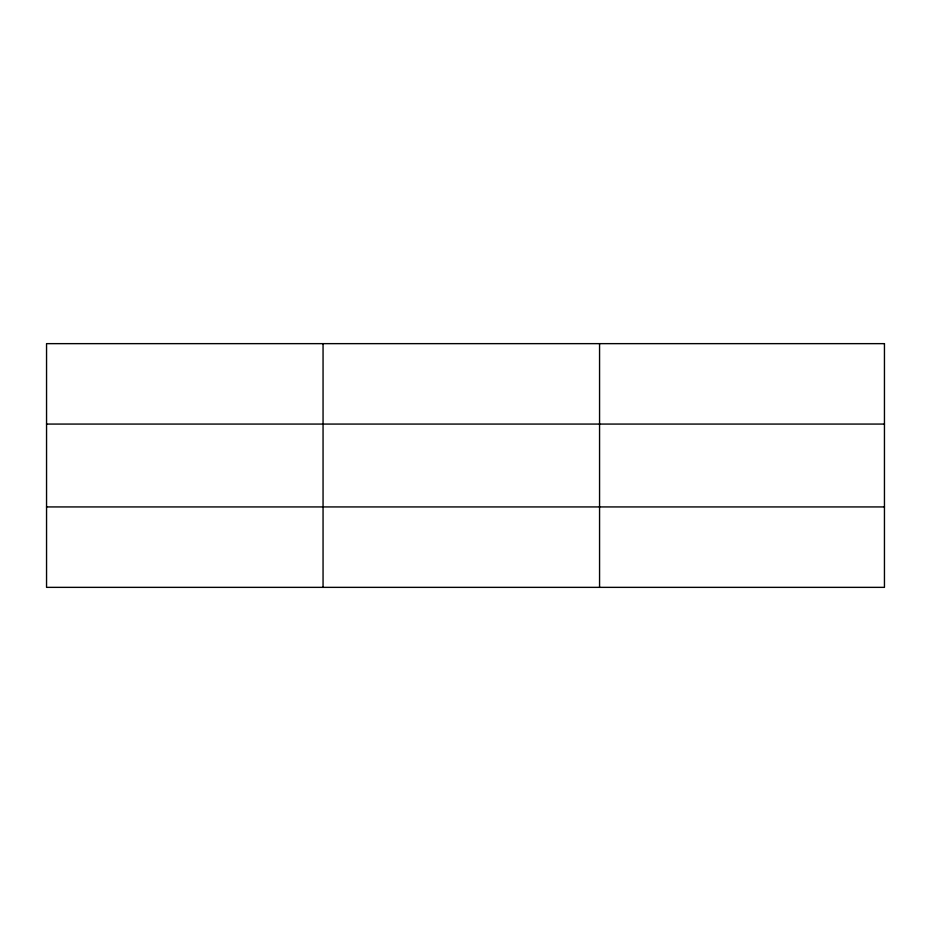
<?xml version="1.0" encoding="UTF-8"?>
<svg xmlns="http://www.w3.org/2000/svg" width="931" height="931" viewBox="0 0 931 931"><rect width="100%" height="100%" fill="white"/><g stroke="black" fill="none" stroke-linecap="round" stroke-linejoin="round"><path stroke-width="1.4" d="M323.057 343.644L323.057 587.356M599.564 343.644L599.564 587.356M46.55 424.07L884.45 424.07M46.55 506.93L884.45 506.93M884.45 343.644L884.45 587.356L46.55 587.356L46.55 343.644L884.45 343.644"/></g></svg>
